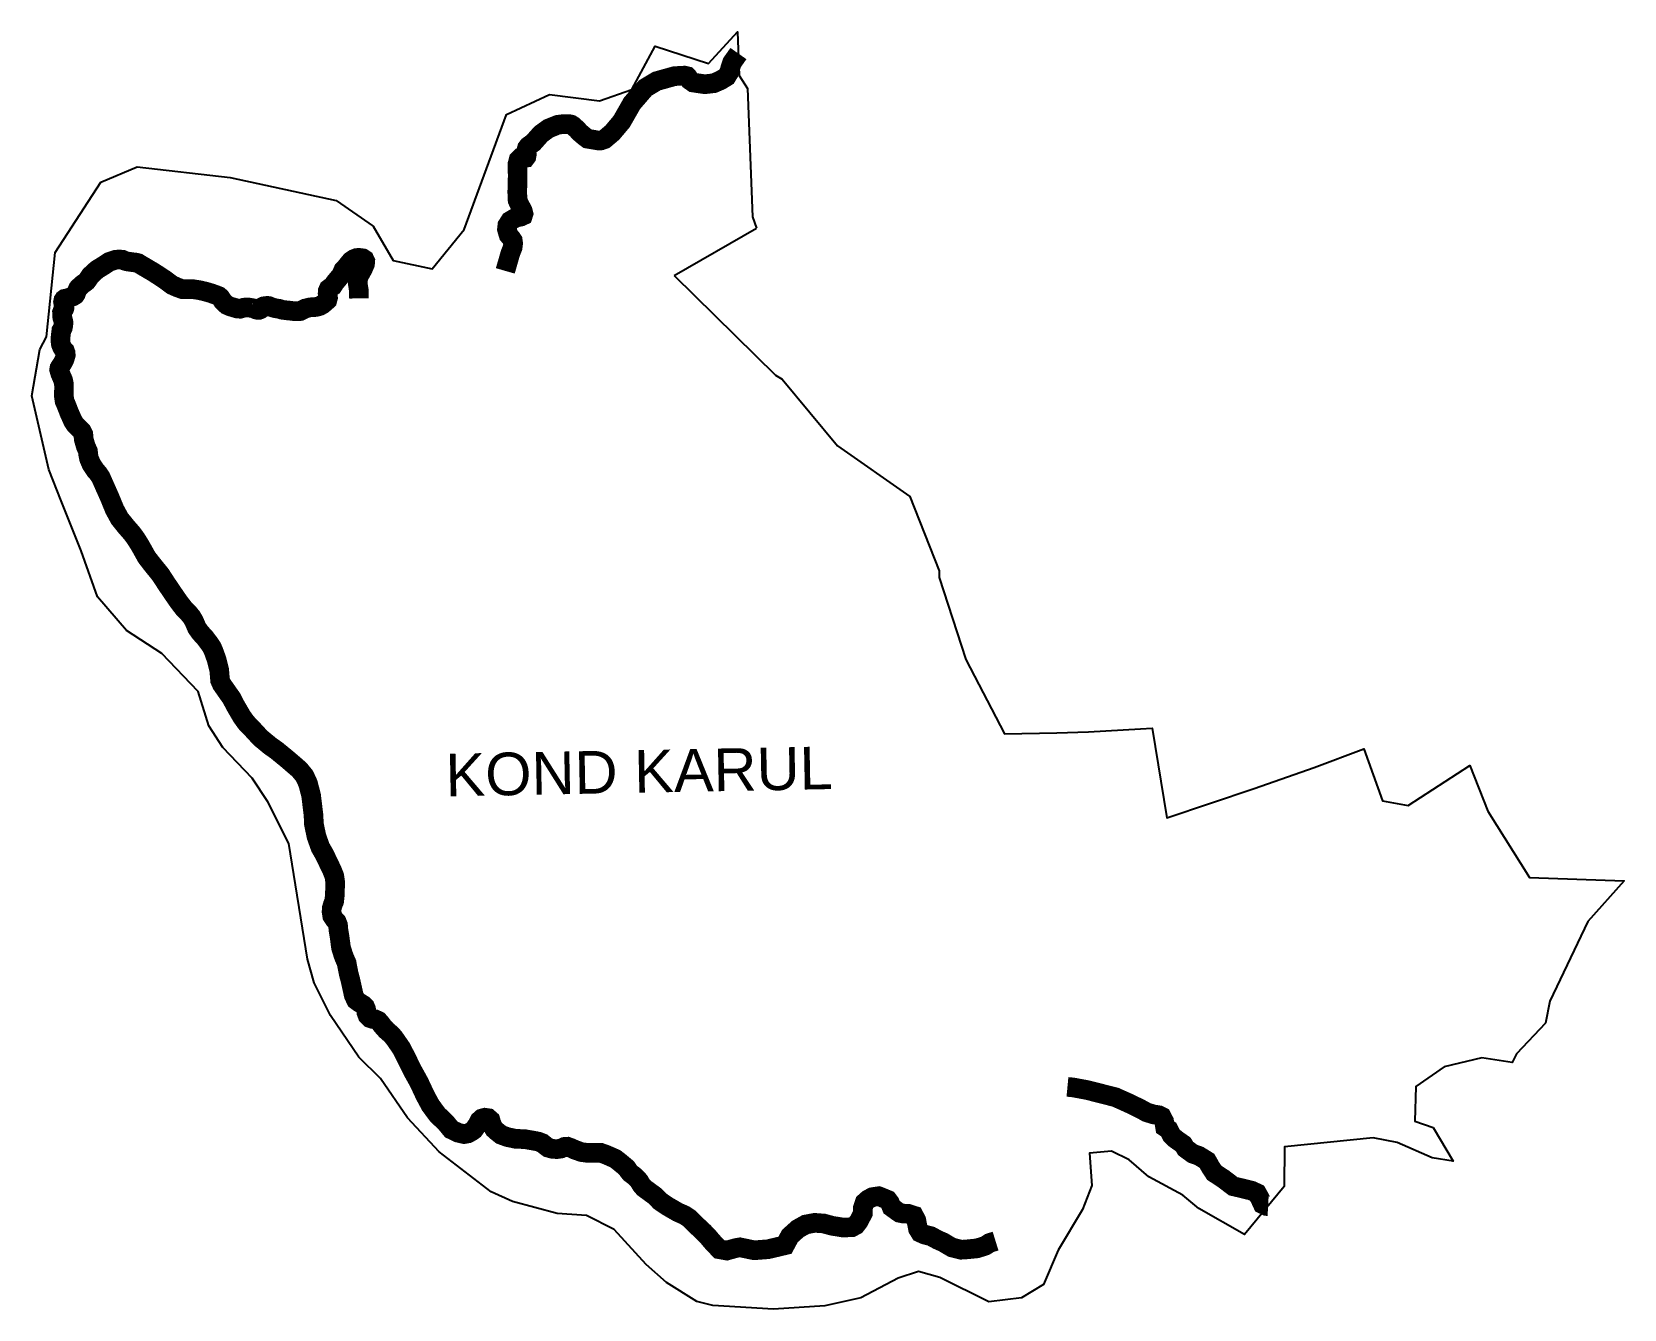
# Model space of a CAD drawing. Header units: metres. Extents: x 305319 to 309379, y 1922910 to 1926166.
import ezdxf

# ---------------------------------------------------------------- set-up
doc = ezdxf.new("R2010")
doc.units = ezdxf.units.M
doc.layers.add('NATURALLY PROTECTED', color=3, linetype='Continuous')
doc.layers.add('VILLAGE NAME', color=250, linetype='Continuous')
doc.styles.get("Standard").update_dxf_attribs({"font": 'simplex.shx'})

msp = doc.modelspace()

# ---------------------------------------------------------------- linework, layer by layer
at = {"color": 4, "flags": 128}
for points in [[(306956.6, 1925545.3), (307215.7, 1925290.9), (307232.3, 1925280.6), (307373.6, 1925111.2), (307557.6, 1924981.7), (307632.8, 1924792.1), (307632.6, 1924775.3), (307700.3, 1924565.8), (307799.3, 1924376.9), (307932.6, 1924379.4), (308013.1, 1924381.5), (308146.4, 1924389.2), (308176.1, 1924390.9), (308213.4, 1924162.3), (308435.6, 1924237.5), (308589.1, 1924291.2), (308716, 1924338.4), (308763.2, 1924205.6), (308829, 1924193.8), (308985.9, 1924296.1), (309032.1, 1924179.5), (309137.7, 1924010.5), (309379.4, 1924001.9), (309286.6, 1923898.4), (309189.9, 1923695.4), (309178.8, 1923639.1), (309104.5, 1923560.6), (309094.2, 1923538.3), (309016.4, 1923550.3), (308920.1, 1923527.3), (308847.9, 1923477.5), (308845.9, 1923389), (308892.4, 1923372.6), (308943.3, 1923287.1), (308889.8, 1923295.9), (308800.2, 1923334.9), (308739.8, 1923346.9), (308513.3, 1923324), (308512.8, 1923222.2), (308411.6, 1923100.3), (308295, 1923166.2), (308253.7, 1923200.3), (308167.5, 1923246.9), (308117.3, 1923290.7), (308072.5, 1923312.8), (308016.4, 1923307.2), (308022.3, 1923224.9), (307998, 1923163.8), (307935.9, 1923059.8), (307898.3, 1922972.7), (307842.3, 1922938.9), (307759.1, 1922928.9), (307634.7, 1922990.3), (307579.7, 1923005.7), (307528, 1922988.6), (307432.6, 1922938.9), (307341.1, 1922918.7), (307210.2, 1922909.8), (307055.3, 1922919), (307014.7, 1922929.2), (306937.3, 1922977.8), (306885.4, 1923024), (306803.5, 1923112.5), (306733, 1923148.8), (306658.7, 1923154.1), (306544.3, 1923183.9), (306490.6, 1923209.2), (306358, 1923311), (306276.9, 1923397.7), (306208.3, 1923498.3), (306152.4, 1923552), (306080.5, 1923658.3), (306038.6, 1923741.7), (306022, 1923802.3), (305974.2, 1924097.2), (305920.4, 1924203.3), (305881, 1924263.6), (305805.5, 1924341.4), (305769.8, 1924396.9), (305743, 1924484.8), (305650, 1924581.7), (305560.4, 1924640.3), (305486.2, 1924725.7), (305445, 1924842.9), (305394, 1924970.4), (305362, 1925050.5), (305318.9, 1925238.4), (305339.2, 1925356.3), (305356.3, 1925389.2), (305378.7, 1925603.9), (305494.7, 1925783.6), (305587.7, 1925822.3), (305824.4, 1925794.9), (306095.3, 1925736.6), (306189.7, 1925671.2), (306240.1, 1925583.4), (306339.6, 1925562.2), (306421.5, 1925662.2), (306529.3, 1925955.7), (306639.2, 1926006.3), (306766.2, 1925990.9), (306848.7, 1926019.3), (306908.4, 1926130.2), (307044, 1926085.8), (307118.5, 1926166.4), (307122.9, 1926054.9), (307144.2, 1926021.6), (307156.7, 1925694.7), (307166.4, 1925666.3)], [(306956.6, 1925545.3), (307166.4, 1925666.3)]]:
    msp.add_lwpolyline(points, dxfattribs=at)
at = {"layer": 'NATURALLY PROTECTED', "const_width": 50, "flags": 128}
for points in [[(307120.7, 1926111.1), (307104.6, 1926088.2), (307099.7, 1926073.9), (307097.5, 1926063.8), (307090.5, 1926052.3), (307075.9, 1926043.3), (307058.2, 1926035.5), (307035, 1926032.8), (307005.3, 1926037.2), (306997, 1926043.1), (306992.1, 1926051), (306990, 1926053.3), (306983, 1926054.9), (306957.8, 1926053.5), (306912.2, 1926040.8), (306883.3, 1926023.4), (306873.6, 1926012.2), (306849.3, 1925984), (306823, 1925937.8), (306799.1, 1925909.4), (306779.6, 1925892.9), (306770.7, 1925889.7), (306762.5, 1925889.5), (306735.8, 1925894), (306729.3, 1925898.9), (306716.3, 1925909.8), (306709.1, 1925917.7), (306698.9, 1925927.1), (306694.3, 1925930), (306687.8, 1925931.4), (306673.3, 1925931.2), (306659.7, 1925929.4), (306636.8, 1925920.2), (306617.4, 1925906.3), (306597.5, 1925884), (306585.6, 1925875.4), (306581.5, 1925870.2), (306580, 1925864.7), (306581.1, 1925854), (306580, 1925848.1), (306578.2, 1925845.7), (306573.3, 1925845.1), (306568.8, 1925846.2), (306565.1, 1925845.4), (306560.1, 1925840.3), (306557.3, 1925829.6), (306557.8, 1925798.4), (306556.7, 1925757.6), (306557.6, 1925736.7), (306562.5, 1925725.9), (306570.7, 1925710.4), (306572.6, 1925702.6), (306571.1, 1925697.8), (306566, 1925695.4), (306557.1, 1925693.8), (306548.6, 1925690.4), (306538.5, 1925684.3), (306531.5, 1925673.3), (306530.4, 1925663.3), (306532, 1925656.9), (306534.7, 1925648.2), (306541.9, 1925639.6), (306545.2, 1925634.6), (306546.3, 1925627), (306544.8, 1925616.1), (306539.8, 1925603.6), (306537.4, 1925595.8), (306531.1, 1925574), (306526.2, 1925557)], [(307959.8, 1923476.5), (307973.5, 1923475.2), (308010, 1923468.5), (308082.2, 1923450.1), (308117.5, 1923434.3), (308118.3, 1923433.9), (308137, 1923424.8), (308150.7, 1923417.9), (308161.7, 1923411.7), (308178.9, 1923406.4), (308192.5, 1923404.3), (308200.3, 1923400.4), (308206.2, 1923388.9), (308208.7, 1923373.8), (308218.1, 1923367.5), (308225.1, 1923353.5), (308235.3, 1923343.7), (308254.9, 1923330), (308261.2, 1923319.5), (308279.1, 1923306.2), (308295.2, 1923300.6), (308315.7, 1923287.9), (308324.4, 1923272.5), (308334.2, 1923257.4), (308357.3, 1923242.4), (308382.6, 1923223.1), (308403.9, 1923218.2), (308429.5, 1923211.9), (308443.2, 1923205.6), (308450.5, 1923192.7), (308457.5, 1923177.6), (308467.7, 1923172.7), (308471.5, 1923172.5)]]:
    msp.add_lwpolyline(points, dxfattribs=at)
at = {"layer": 'NATURALLY PROTECTED', "flags": 128}
msp.add_lwpolyline([(306153.1, 1925486.9, 50, 50, 0), (306152.7, 1925507.8, 50, 50, 0), (306149.9, 1925524.8, 50, 50, 0), (306150.1, 1925534.1, 50, 50, 0), (306153.4, 1925544.6, 50, 50, 0), (306162.6, 1925560.9, 50, 50, 0), (306168.5, 1925574.5, 50, 50, 0), (306169.1, 1925582.1, 50, 50, 0), (306167.2, 1925586.1, 50, 50, 0), (306162.8, 1925589, 50, 50, 0), (306155.4, 1925590, 50, 50, 0), (306147.3, 1925589.9, 50, 50, 0), (306140.7, 1925587.4, 50, 50, 0), (306133, 1925582.4, 50, 50, 0), (306127.5, 1925575.7, 50, 50, 0), (306116.7, 1925562.2, 50, 50, 0), (306112.9, 1925558.5, 50, 50, 0), (306111.2, 1925554.8, 50, 50, 0), (306108.6, 1925547.9, 50, 50, 0), (306104.5, 1925542.3, 50, 50, 0), (306091.8, 1925527.1, 50, 50, 0), (306086.2, 1925518.3, 50, 50, 0), (306080.5, 1925514.8, 50, 50, 0), (306075.9, 1925511.3, 50, 50, 0), (306073.6, 1925506.2, 50, 50, 0), (306073.1, 1925499.2, 50, 50, 0), (306074.2, 1925488.9, 50, 50, 0), (306072.5, 1925482.2, 50, 50, 0), (306060.8, 1925471.9, 50, 50, 0), (306053.1, 1925467.5, 50, 50, 0), (306043.3, 1925464.9, 50, 50, 0), (306037.5, 1925464.3, 50, 50, 0), (306028.5, 1925464.1, 50, 50, 0), (306020.9, 1925462.2, 50, 50, 0), (306015.7, 1925461, 50, 50, 0), (306008.3, 1925456.9, 50, 50, 0), (306003.6, 1925454.5, 50, 50, 0), (305996.3, 1925454, 50, 50, 0), (305987.7, 1925454.2, 50, 50, 0), (305979.5, 1925455.3, 50, 50, 0), (305966, 1925456.7, 50, 50, 0), (305957.4, 1925457.8, 50, 50, 0), (305949.1, 1925460.4, 50, 50, 0), (305942, 1925461.3, 50, 50, 0), (305934, 1925463.2, 50, 50, 0), (305928.2, 1925465.3, 50, 50, 0), (305923.4, 1925467.3, 50, 50, 0), (305919.6, 1925467.8, 50, 50, 0), (305913.3, 1925467.2, 50, 50, 0), (305909.5, 1925466.5, 50, 50, 0), (305905.9, 1925464.7, 50, 50, 0), (305904.4, 1925463.4, 50, 50, 0), (305903.8, 1925461.8, 50, 50, 0), (305903.4, 1925460.1, 50, 50, 0), (305901.9, 1925459, 50, 50, 0), (305898.9, 1925457.9, 50, 50, 0), (305893.5, 1925457.8, 50, 50, 0), (305889.2, 1925459, 50, 50, 0), (305884.3, 1925461.2, 50, 50, 0), (305881.9, 1925461.9, 50, 50, 0), (305875.8, 1925463, 50, 50, 0), (305869.5, 1925463.9, 50, 50, 0), (305863.7, 1925463.7, 50, 50, 0), (305858.8, 1925463, 50, 50, 0), (305853.9, 1925461.5, 50, 50, 0), (305850.2, 1925460.5, 50, 50, 0), (305844.1, 1925460.7, 50, 50, 0), (305842.2, 1925461.1, 50, 50, 0), (305824.6, 1925466.3, 50, 50, 0), (305816.3, 1925469.9, 50, 50, 0), (305806, 1925479.6, 50, 50, 0), (305800.3, 1925488.5, 50, 50, 0), (305795.9, 1925492.6, 50, 50, 0), (305787, 1925496.2, 50, 50, 0), (305775.4, 1925500.2, 50, 50, 0), (305761, 1925504.4, 50, 50, 0), (305744.8, 1925508.1, 50, 50, 0), (305728, 1925510.6, 50, 50, 0), (305702.2, 1925510.6, 50, 50, 0), (305692, 1925514.1, 50, 50, 0), (305676.3, 1925520.9, 50, 50, 0), (305657.3, 1925535.2, 50, 50, 0), (305630.3, 1925552.8, 50, 50, 0), (305598.8, 1925571.4, 50, 50, 0), (305589.9, 1925576.8, 50, 50, 0), (305584.7, 1925578.1, 50, 50, 0), (305573.6, 1925579.4, 50, 50, 0), (305561.8, 1925581.1, 50, 50, 0), (305555, 1925583.1, 50, 50, 0), (305550, 1925585.4, 50, 50, 0), (305542, 1925586, 50, 50, 0), (305538.4, 1925585.8, 50, 50, 0), (305532.8, 1925585.4, 50, 50, 0), (305522.9, 1925582.2, 50, 50, 0), (305515.9, 1925579.9, 50, 50, 0), (305502.1, 1925570.7, 50, 50, 0), (305484.9, 1925560.1, 50, 50, 0), (305474, 1925550.2, 50, 50, 0), (305468, 1925544.4, 50, 50, 0), (305463.1, 1925537, 50, 50, 0), (305458.4, 1925530.5, 50, 50, 0), (305454.4, 1925527.3, 50, 50, 0), (305448.6, 1925523.2, 50, 50, 0), (305444.7, 1925520, 50, 50, 0), (305441.5, 1925516.6, 50, 50, 0), (305439.3, 1925515.1, 50, 50, 0), (305437.8, 1925513.7, 50, 50, 0), (305436.7, 1925512.2, 50, 50, 0), (305435.3, 1925508.8, 50, 50, 0), (305433.1, 1925504, 50, 50, 0), (305431.3, 1925498.5, 50, 50, 0), (305429.1, 1925495.4, 50, 50, 0), (305423.4, 1925491.8, 50, 50, 0), (305416, 1925489.2, 50, 50, 0), (305408.9, 1925487, 50, 50, 0), (305402.7, 1925485.8, 50, 50, 0), (305400.7, 1925484.3, 50, 50, 0), (305399.3, 1925482.1, 50, 50, 0), (305398.4, 1925477.6, 50, 50, 0), (305399.5, 1925470.9, 50, 50, 0), (305401.6, 1925464.8, 50, 50, 0), (305402, 1925462.3, 50, 50, 0), (305401.4, 1925460, 50, 50, 0), (305399.5, 1925456.9, 50, 50, 0), (305396.7, 1925454, 50, 50, 0), (305395.7, 1925451.1, 50, 50, 0), (305395.8, 1925444.7, 50, 50, 0), (305396.5, 1925437.8, 50, 50, 0), (305398.8, 1925430, 50, 50, 0), (305399.7, 1925424.9, 50, 50, 0), (305399, 1925417.3, 50, 50, 0), (305397.8, 1925411.8, 50, 50, 0), (305394.1, 1925405.2, 50, 50, 0), (305393.5, 1925399.7, 50, 50, 0), (305392.1, 1925388.1, 50, 50, 0), (305391.7, 1925379.1, 50, 50, 0), (305392.9, 1925369.7, 50, 50, 0), (305396, 1925362.1, 50, 50, 0), (305400, 1925355.6, 50, 50, 0), (305403.4, 1925352.4, 50, 50, 0), (305405, 1925347.9, 50, 50, 0), (305405.4, 1925342.2, 50, 50, 0), (305402.3, 1925331.7, 50, 50, 0), (305397.3, 1925322, 50, 50, 0), (305391.8, 1925313.8, 50, 50, 0), (305389.2, 1925309.3, 50, 50, 0), (305388.5, 1925304.9, 50, 50, 0), (305391.3, 1925295.1, 50, 50, 0), (305398.4, 1925279, 50, 50, 0), (305400.7, 1925268.6, 50, 50, 0), (305400.9, 1925259.2, 50, 50, 0), (305400.5, 1925237.3, 50, 50, 0), (305402.4, 1925224.7, 50, 50, 0), (305406, 1925216.6, 50, 50, 0), (305414.4, 1925195, 50, 50, 0), (305424.1, 1925173.3, 50, 50, 0), (305429.9, 1925164.7, 50, 50, 0), (305446.1, 1925148.8, 50, 50, 0), (305450.2, 1925140.2, 50, 50, 0), (305451.3, 1925127.2, 50, 50, 0), (305456.2, 1925110.1, 50, 50, 0), (305462.1, 1925096.8, 50, 50, 0), (305462.5, 1925090.1, 50, 50, 0), (305462.7, 1925087.9, 50, 50, 0), (305464.8, 1925077.9, 50, 50, 0), (305470.6, 1925064.3, 50, 50, 0), (305480.8, 1925048.8, 50, 50, 0), (305488.7, 1925039.7, 50, 50, 0), (305494.6, 1925030.7, 50, 50, 0), (305505.1, 1925006.9, 50, 50, 0), (305516.7, 1924981, 50, 50, 0), (305530.1, 1924948.4, 50, 50, 0), (305542.9, 1924925.1, 50, 50, 0), (305559.7, 1924904.3, 50, 50, 0), (305574.3, 1924887.6, 50, 50, 0), (305583.9, 1924874.5, 50, 50, 0), (305594.8, 1924857.2, 50, 50, 0), (305611.8, 1924826.7, 50, 50, 0), (305626.2, 1924808.1, 50, 50, 0), (305646.9, 1924782.6, 50, 50, 0), (305660.8, 1924761.2, 50, 50, 0), (305675.1, 1924739.9, 50, 50, 0), (305692.7, 1924714.4, 50, 50, 0), (305706.2, 1924696.6, 50, 50, 0), (305718.6, 1924684, 50, 50, 0), (305726, 1924674.9, 50, 50, 0), (305732.6, 1924663.8, 50, 50, 0), (305739.8, 1924646.8, 50, 50, 0), (305748.5, 1924634.5, 50, 50, 0), (305760.1, 1924622, 50, 50, 0), (305771.7, 1924606.7, 50, 50, 0), (305777.9, 1924597.5, 50, 50, 0), (305782.2, 1924587.7, 50, 50, 0), (305789.8, 1924566.6, 50, 50, 0), (305794.7, 1924547.3, 50, 50, 0), (305796.7, 1924539.3, 50, 50, 0), (305798.9, 1924512.9, 50, 50, 0), (305803.3, 1924502.9, 50, 50, 0), (305828.6, 1924466.9, 50, 50, 0), (305837.3, 1924449.8, 50, 50, 0), (305854.4, 1924420.5, 50, 50, 0), (305865, 1924405.6, 50, 50, 0), (305879.1, 1924391, 50, 50, 0), (305901.9, 1924366.3, 50, 50, 0), (305926.2, 1924346.2, 50, 50, 0), (305943.1, 1924334.2, 50, 50, 0), (305970.4, 1924311.9, 50, 50, 0), (306001, 1924285.5, 50, 50, 0), (306014.4, 1924269.1, 50, 50, 0), (306023, 1924250.3, 50, 50, 0), (306031, 1924219.9, 50, 50, 0), (306037.1, 1924169.5, 50, 50, 0), (306038.2, 1924146.3, 50, 50, 0), (306044.6, 1924115.3, 50, 50, 0), (306054.6, 1924087.3, 50, 50, 0), (306065.1, 1924068.9, 50, 50, 0), (306084.3, 1924028.9, 50, 50, 0), (306090.3, 1924013.7, 50, 50, 0), (306092.4, 1923998.4, 50, 50, 0), (306091.6, 1923965.4, 50, 50, 0), (306089.8, 1923949.6, 50, 50, 0), (306086.4, 1923941.5, 50, 50, 0), (306083.8, 1923932.7, 50, 50, 0), (306083.2, 1923923.1, 50, 50, 0), (306084.9, 1923912, 50, 50, 0), (306090.2, 1923904.1, 50, 50, 0), (306096.4, 1923897.3, 50, 50, 0), (306099.7, 1923888.8, 50, 50, 0), (306100.8, 1923875.9, 50, 50, 0), (306103.8, 1923858.2, 50, 50, 0), (306107.2, 1923831.6, 50, 50, 0), (306112.9, 1923813.4, 50, 50, 0), (306116.2, 1923804.6, 50, 50, 0), (306121.8, 1923791.9, 50, 50, 0), (306123.3, 1923783.1, 50, 50, 0), (306126.7, 1923765.6, 50, 50, 0), (306131, 1923749.6, 50, 50, 0), (306136.6, 1923724.4, 50, 50, 0), (306139.7, 1923710.3, 50, 50, 0), (306145.5, 1923697.8, 50, 50, 0), (306152.6, 1923692.5, 50, 50, 0), (306163.7, 1923685.5, 50, 50, 0), (306168.6, 1923680.9, 50, 50, 0), (306171.2, 1923674.7, 50, 50, 0), (306171.8, 1923666.8, 50, 50, 0), (306174.9, 1923658.4, 50, 50, 0), (306181.3, 1923652, 50, 50, 0), (306187.9, 1923649.7, 50, 50, 0), (306194.1, 1923648.8, 50, 50, 0), (306202.5, 1923645, 50, 50, 0), (306207.8, 1923638.9, 50, 50, 0), (306212.9, 1923632.1, 50, 50, 0), (306222.6, 1923621.2, 50, 50, 0), (306235.6, 1923609.8, 50, 50, 0), (306242.3, 1923602.1, 50, 50, 0), (306250, 1923591.1, 50, 50, 0), (306261.2, 1923574.9, 50, 50, 0), (306272.6, 1923552.6, 50, 50, 0), (306289.5, 1923518.4, 50, 50, 0), (306306.3, 1923488, 50, 50, 0), (306322.2, 1923454.1, 50, 50, 0), (306335.5, 1923429.5, 50, 50, 0), (306352.8, 1923406, 50, 50, 0), (306375.4, 1923384, 50, 50, 0), (306388.5, 1923368, 50, 50, 0), (306406.1, 1923359.6, 50, 50, 0), (306421.2, 1923356.1, 50, 50, 0), (306430.6, 1923357.8, 50, 50, 0), (306439.2, 1923362.3, 50, 50, 0), (306445.9, 1923367, 50, 50, 0), (306454.5, 1923379.2, 50, 50, 0), (306460.5, 1923390.5, 50, 50, 0), (306466.6, 1923395.9, 50, 50, 0), (306474.3, 1923397.9, 50, 50, 0), (306482.8, 1923396.7, 50, 50, 0), (306488.4, 1923391.8, 50, 50, 0), (306490.6, 1923384.2, 50, 50, 0), (306494.7, 1923374.6, 50, 50, 0), (306498, 1923369, 50, 50, 0), (306504.2, 1923363.4, 50, 50, 0), (306515.7, 1923354.3, 50, 50, 0), (306532.3, 1923348.3, 50, 50, 0), (306551.7, 1923344.3, 50, 50, 0), (306576.9, 1923343.1, 50, 50, 0), (306605, 1923338.2, 50, 50, 0), (306611.7, 1923336.6, 50, 50, 0), (306620.7, 1923333.1, 50, 50, 0), (306628.2, 1923326.9, 50, 50, 0), (306635.7, 1923321.4, 50, 50, 0), (306646.8, 1923318.5, 50, 50, 0), (306658, 1923317.8, 50, 50, 0), (306668.8, 1923319.4, 50, 50, 0), (306677.3, 1923323.5, 50, 50, 0), (306684.8, 1923324, 50, 50, 0), (306694, 1923320.7, 50, 50, 0), (306704.6, 1923315.8, 50, 50, 0), (306720.8, 1923310.2, 50, 50, 0), (306737.8, 1923308, 50, 50, 0), (306754.4, 1923308.5, 50, 50, 0), (306769.2, 1923308.6, 50, 50, 0), (306782.5, 1923303.9, 50, 50, 0), (306797.2, 1923297.5, 50, 50, 0), (306806.7, 1923293.3, 50, 50, 0), (306817.6, 1923284.8, 50, 50, 0), (306833.3, 1923271.8, 50, 50, 0), (306836.8, 1923268.2, 50, 50, 0), (306840.9, 1923261.9, 50, 50, 0), (306845.6, 1923256.3, 50, 50, 0), (306851.8, 1923251.8, 50, 50, 0), (306857.4, 1923247.3, 50, 50, 0), (306862.6, 1923242.3, 50, 50, 0), (306868.2, 1923235.4, 50, 50, 0), (306873.1, 1923226.8, 50, 50, 0), (306879.9, 1923218.9, 50, 50, 0), (306908.1, 1923198.3, 50, 50, 0), (306920.6, 1923185.3, 50, 50, 0), (306938.7, 1923172.9, 50, 50, 0), (306966, 1923157.1, 50, 50, 0), (306984.1, 1923149.1, 50, 50, 0), (306995, 1923141.8, 50, 50, 0), (307006.4, 1923130.2, 50, 50, 0), (307032.6, 1923105.6, 50, 50, 0), (307045.7, 1923091.6, 50, 50, 0), (307052.4, 1923083.4, 50, 50, 0), (307072, 1923062.6, 50, 50, 0), (307091.1, 1923059.2, 50, 50, 0), (307114.6, 1923065.7, 50, 50, 0), (307124.8, 1923067.4, 50, 50, 0), (307160.9, 1923059.9, 50, 50, 0), (307196.3, 1923062.6, 50, 50, 0), (307239.5, 1923072.8, 50, 50, 0), (307252.1, 1923096.3, 50, 50, 0), (307272.6, 1923114.7, 50, 50, 0), (307292.3, 1923125.6, 50, 50, 0), (307315.2, 1923129.9, 50, 50, 0), (307338.3, 1923128.2, 50, 50, 0), (307360, 1923122.3, 50, 50, 0), (307388, 1923117.8, 50, 50, 0), (307410.4, 1923118.9, 50, 50, 0), (307419.7, 1923123.7, 50, 50, 0), (307427.6, 1923134, 50, 50, 0), (307438.3, 1923154.7, 50, 50, 0), (307438.3, 1923168.5, 50, 50, 0), (307442.8, 1923181.9, 50, 50, 0), (307451.7, 1923189.8, 50, 50, 0), (307462.4, 1923195.4, 50, 50, 0), (307478.3, 1923197.8, 50, 50, 0), (307483.4, 1923196, 50, 50, 0), (307501.4, 1923188.5, 50, 50, 0), (307506.9, 1923181.2, 50, 50, 0), (307511.4, 1923169.9, 50, 50, 0), (307524.1, 1923160.6, 50, 50, 0), (307531.7, 1923155.4, 50, 50, 0), (307542.7, 1923153.3, 50, 50, 0), (307552.4, 1923153.3, 50, 50, 0), (307568.3, 1923148.2, 50, 50, 0), (307568.3, 1923148.2, 50, 50, 0), (307574.5, 1923136.1, 50, 50, 0), (307578.6, 1923114.4, 50, 50, 0), (307584.5, 1923104.8, 50, 50, 0), (307584.5, 1923104.8, 50, 50, 0), (307595.5, 1923099.9, 50, 50, 0), (307611.7, 1923095.8, 50, 50, 0), (307628.9, 1923086.5, 50, 50, 0), (307643.1, 1923080.3, 50, 50, 0), (307665.1, 1923067.2, 50, 50, 0), (307688.6, 1923061.3, 50, 50, 0), (307701, 1923062, 50, 50, 0), (307729.2, 1923064.8, 50, 50, 0), (307749.9, 1923071.3, 50, 50, 0), (307761.3, 1923078.6, 50, 50, 0), (307776.5, 1923083.3, 0, 0, 0)], format="xyseb", dxfattribs=at)

# ---------------------------------------------------------------- texts
at = {"layer": 'VILLAGE NAME', "insert": (306372.6, 1924325.7), "char_height": 108.748, "attachment_point": 1, "rotation": 1.1028}
msp.add_mtext_dynamic_manual_height_columns('{\\fArial|b0|i0|c0|p34;KOND KARUL}', width=1571.314, gutter_width=543.7, heights=[0], dxfattribs=at)

doc.saveas('drawing.dxf')
